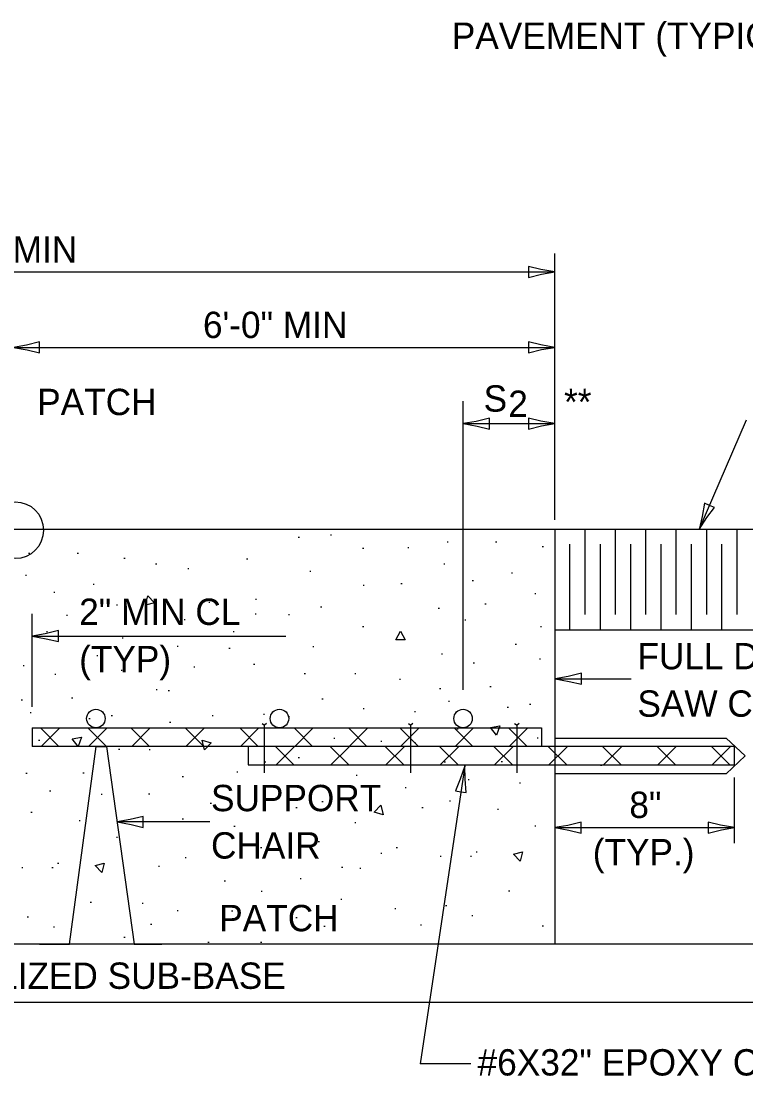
# Model space of a CAD drawing. Extents: x 2261917 to 2263177, y -3123772 to -3123372.
# Drawn here: x 2263000.3 to 2263077.6, y -3123597.3 to -3123484.8 of the extents above; entities that cross this region are included whole.
import ezdxf

# ---------------------------------------------------------------- set-up
doc = ezdxf.new("R2010")
doc.units = 0
for name, color, linetype in [('RD_Pr_Roadway_Dimensions', 7, 'Continuous'), ('RD_Pr_Roadway_Items', 7, 'Continuous'), ('RD_Pr_Roadway_Notes', 7, 'Continuous')]:
    doc.layers.add(name, color=color, linetype=linetype)

msp = doc.modelspace()

# ---------------------------------------------------------------- linework, layer by layer
at = {"layer": 'RD_Pr_Roadway_Dimensions'}
for p, q in [((2263057.22, -3123538.03), (2263057.22, -3123509.63)), ((2262939.76, -3123511.59), (2263057.22, -3123511.59)), ((2262999.48, -3123519.63), (2263057.22, -3123519.63)), ((2263047.44, -3123556.15), (2263047.44, -3123525.36)), ((2263047.44, -3123527.76), (2263057.22, -3123527.76)), ((2263001.48, -3123557.96), (2263001.48, -3123548.02)), ((2263001.48, -3123550.42), (2263028.53, -3123550.42)), ((2263076.39, -3123572.48), (2263076.39, -3123565.47)), ((2263057.22, -3123570.83), (2263076.39, -3123570.83))]:
    msp.add_line(p, q, dxfattribs=at)
for points in [[(2263054.42, -3123511.01), (2263054.42, -3123511.59), (2263054.42, -3123512.18), (2263055.82, -3123511.83), (2263057.22, -3123511.59), (2263055.73, -3123511.32)], [(2263002.28, -3123520.22), (2263002.28, -3123519.63), (2263002.28, -3123519.04), (2263000.88, -3123519.39), (2262999.48, -3123519.63), (2263000.97, -3123519.9)], [(2263054.42, -3123519.04), (2263054.42, -3123519.63), (2263054.42, -3123520.22), (2263055.82, -3123519.87), (2263057.22, -3123519.63), (2263055.73, -3123519.36)], [(2263050.24, -3123528.35), (2263050.24, -3123527.76), (2263050.24, -3123527.17), (2263048.84, -3123527.52), (2263047.44, -3123527.76), (2263048.93, -3123528.03)], [(2263054.42, -3123527.17), (2263054.42, -3123527.76), (2263054.42, -3123528.35), (2263055.82, -3123528), (2263057.22, -3123527.76), (2263055.73, -3123527.49)], [(2263004.28, -3123551), (2263004.28, -3123550.42), (2263004.28, -3123549.83), (2263002.88, -3123550.18), (2263001.48, -3123550.42), (2263002.97, -3123550.69)], [(2263060.02, -3123571.42), (2263060.02, -3123570.83), (2263060.02, -3123570.25), (2263058.62, -3123570.59), (2263057.22, -3123570.83), (2263058.72, -3123571.1)], [(2263073.59, -3123570.25), (2263073.59, -3123570.83), (2263073.59, -3123571.42), (2263074.99, -3123571.07), (2263076.39, -3123570.83), (2263074.9, -3123570.56)]]:
    msp.add_lwpolyline(points, close=True, dxfattribs=at)
at = {"layer": 'RD_Pr_Roadway_Items'}
for p, q in [((2262939.76, -3123539), (2263057.22, -3123539)), ((2263033.29, -3123539.61), (2263033.41, -3123539.61)), ((2263057.22, -3123539), (2263057.22, -3123583.23)), ((2263057.22, -3123539), (2263115.53, -3123539)), ((2263060.46, -3123548.11), (2263060.46, -3123539)), ((2263063.7, -3123548.11), (2263063.7, -3123539)), ((2263066.94, -3123548.11), (2263066.94, -3123539)), ((2263070.18, -3123548.11), (2263070.18, -3123539)), ((2263073.42, -3123548.11), (2263073.42, -3123539)), ((2263076.66, -3123548.11), (2263076.66, -3123539)), ((2263029.86, -3123539.87), (2263029.98, -3123539.87)), ((2263045.73, -3123540.35), (2263045.85, -3123540.35)), ((2263050.91, -3123540.35), (2263051.03, -3123540.35)), ((2263058.84, -3123549.73), (2263058.84, -3123540.62)), ((2263062.08, -3123549.73), (2263062.08, -3123540.62)), ((2263065.32, -3123549.73), (2263065.32, -3123540.62)), ((2263068.56, -3123549.73), (2263068.56, -3123540.62)), ((2263071.8, -3123549.73), (2263071.8, -3123540.62)), ((2263075.04, -3123549.73), (2263075.04, -3123540.62)), ((2263001.11, -3123541.56), (2263001.24, -3123541.56)), ((2263006.29, -3123541.56), (2263006.41, -3123541.56)), ((2263036.72, -3123541.03), (2263036.85, -3123541.03)), ((2263041.55, -3123540.98), (2263041.67, -3123540.98)), ((2263055.88, -3123540.87), (2263056.01, -3123540.87)), ((2263011.27, -3123542.09), (2263011.39, -3123542.09)), ((2263014.65, -3123542.72), (2263014.77, -3123542.72)), ((2263024.35, -3123542.19), (2263024.48, -3123542.19)), ((2263045.38, -3123542.71), (2263045.51, -3123542.71)), ((2263000.77, -3123543.92), (2263000.89, -3123543.92)), ((2263018.08, -3123543.19), (2263018.21, -3123543.19)), ((2263031.1, -3123543.5), (2263031.22, -3123543.5)), ((2263052.6, -3123543.65), (2263052.72, -3123543.65)), ((2263007.98, -3123544.87), (2263008.11, -3123544.87)), ((2263036.77, -3123544.97), (2263036.9, -3123544.97)), ((2263040.8, -3123544.81), (2263040.93, -3123544.81)), ((2263048.42, -3123544.49), (2263048.54, -3123544.49)), ((2263003.8, -3123545.71), (2263003.92, -3123545.71)), ((2263055.09, -3123545.86), (2263055.21, -3123545.86)), ((2263010.47, -3123547.07), (2263010.59, -3123547.07)), ((2263020.32, -3123546.81), (2263020.45, -3123546.81)), ((2263025.3, -3123546.49), (2263025.42, -3123546.49)), ((2263032.25, -3123547.28), (2263032.37, -3123547.28)), ((2263044.79, -3123547.43), (2263044.91, -3123547.43)), ((2263049.76, -3123546.96), (2263049.89, -3123546.96)), ((2263005.15, -3123548.17), (2263005.27, -3123548.17)), ((2263025.25, -3123548.02), (2263025.37, -3123548.02)), ((2263028.81, -3123548.12), (2263028.93, -3123548.12)), ((2263017.69, -3123548.65), (2263017.81, -3123548.65)), ((2263036.72, -3123549.37), (2263036.85, -3123549.37)), ((2263047.62, -3123548.69), (2263047.75, -3123548.69)), ((2263055.68, -3123549.37), (2263055.81, -3123549.37)), ((2263057.22, -3123549.73), (2263115.53, -3123549.73)), ((2263003.01, -3123549.91), (2263003.13, -3123549.91)), ((2263011.07, -3123550.59), (2263011.19, -3123550.59)), ((2263022.91, -3123549.91), (2263023.03, -3123549.91)), ((2263016.94, -3123551.48), (2263017.06, -3123551.48)), ((2263022.46, -3123551.69), (2263022.59, -3123551.69)), ((2263031.4, -3123551.53), (2263031.52, -3123551.53)), ((2263053, -3123551.26), (2263053.12, -3123551.26)), ((2263008.38, -3123552.48), (2263008.5, -3123552.48)), ((2263045.13, -3123552.31), (2263045.26, -3123552.31)), ((2263055.59, -3123552.84), (2263055.71, -3123552.84)), ((2263000.52, -3123553.53), (2263000.64, -3123553.53)), ((2263010.97, -3123554.05), (2263011.09, -3123554.05)), ((2263018.73, -3123553.69), (2263018.85, -3123553.69)), ((2263025.1, -3123553.42), (2263025.22, -3123553.42)), ((2263048.52, -3123553.26), (2263048.64, -3123553.26)), ((2263003.9, -3123554.47), (2263004.02, -3123554.47)), ((2263030.5, -3123554.41), (2263030.63, -3123554.41)), ((2263035.88, -3123554.41), (2263036, -3123554.41)), ((2263040.66, -3123554.99), (2263040.78, -3123554.99)), ((2263014.7, -3123556.1), (2263014.82, -3123556.1)), ((2263015.99, -3123556.21), (2263016.12, -3123556.21)), ((2263044.94, -3123555.99), (2263045.06, -3123555.99)), ((2263050.31, -3123555.78), (2263050.43, -3123555.78)), ((2263000.32, -3123557.2), (2263000.44, -3123557.2)), ((2263005.69, -3123556.99), (2263005.82, -3123556.99)), ((2263032.39, -3123557.09), (2263032.52, -3123557.09)), ((2263045.88, -3123557.35), (2263046, -3123557.35)), ((2263001.26, -3123558.57), (2263001.39, -3123558.57)), ((2263026.15, -3123558.73), (2263026.27, -3123558.73)), ((2263036.77, -3123558.14), (2263036.9, -3123558.14)), ((2263042.25, -3123558.46), (2263042.37, -3123558.46)), ((2263052.15, -3123557.98), (2263052.27, -3123557.98)), ((2263054.54, -3123557.67), (2263054.66, -3123557.67)), ((2263007.53, -3123559.2), (2263007.66, -3123559.2)), ((2263009.92, -3123558.88), (2263010.05, -3123558.88)), ((2263016.14, -3123559.57), (2263016.27, -3123559.57)), ((2263020.67, -3123558.88), (2263020.8, -3123558.88)), ((2263026, -3123559.72), (2263026.25, -3123559.92)), ((2263026.47, -3123559.72), (2263026.25, -3123559.92)), ((2263028.81, -3123558.98), (2263028.93, -3123558.98)), ((2263041.62, -3123559.72), (2263041.87, -3123559.92)), ((2263042.09, -3123559.72), (2263041.87, -3123559.92)), ((2263052.93, -3123559.72), (2263053.19, -3123559.92)), ((2263053.41, -3123559.72), (2263053.19, -3123559.92)), ((2263001.48, -3123560.19), (2263055.8, -3123560.19)), ((2263001.48, -3123560.19), (2263001.48, -3123562.17)), ((2263004.34, -3123562.17), (2263002.36, -3123560.19)), ((2263002.44, -3123562.17), (2263004.42, -3123560.19)), ((2263009.4, -3123562.17), (2263007.42, -3123560.19)), ((2263007.49, -3123562.17), (2263009.47, -3123560.19)), ((2263014, -3123562.17), (2263012.02, -3123560.19)), ((2263012.1, -3123562.17), (2263014.08, -3123560.19)), ((2263019.8, -3123562.17), (2263017.82, -3123560.19)), ((2263017.89, -3123562.17), (2263019.87, -3123560.19)), ((2263025.6, -3123562.17), (2263023.62, -3123560.19)), ((2263023.69, -3123562.17), (2263025.67, -3123560.19)), ((2263026.25, -3123564.98), (2263026.25, -3123559.92)), ((2263031.39, -3123562.17), (2263029.41, -3123560.19)), ((2263029.49, -3123562.17), (2263031.47, -3123560.19)), ((2263037.19, -3123562.17), (2263035.21, -3123560.19)), ((2263035.29, -3123562.17), (2263037.27, -3123560.19)), ((2263042.68, -3123562.17), (2263040.7, -3123560.19)), ((2263040.78, -3123562.17), (2263042.76, -3123560.19)), ((2263041.87, -3123564.98), (2263041.87, -3123559.92)), ((2263048.48, -3123562.17), (2263046.5, -3123560.19)), ((2263046.58, -3123562.17), (2263048.56, -3123560.19)), ((2263046.79, -3123560.29), (2263046.91, -3123560.29)), ((2263054.28, -3123562.17), (2263052.3, -3123560.19)), ((2263052.37, -3123562.17), (2263054.35, -3123560.19)), ((2263053.19, -3123564.98), (2263053.19, -3123559.92)), ((2263055.8, -3123560.19), (2263055.8, -3123562.17)), ((2263002.17, -3123561.5), (2263002.29, -3123561.5)), ((2263033.64, -3123561.29), (2263033.76, -3123561.29)), ((2263038.66, -3123561.61), (2263038.79, -3123561.61)), ((2263042.25, -3123561.76), (2263042.37, -3123561.76)), ((2263055.33, -3123561.24), (2263055.45, -3123561.24)), ((2263057.2, -3123561.28), (2263075.48, -3123561.28)), ((2263077.53, -3123563.19), (2263075.48, -3123561.28)), ((2263055.8, -3123562.17), (2263001.48, -3123562.17)), ((2263010.71, -3123562.46), (2263010.83, -3123562.46)), ((2263013.95, -3123562.5), (2263014.08, -3123562.5)), ((2263024.53, -3123562.17), (2263024.53, -3123564.15)), ((2263029.39, -3123564.15), (2263027.42, -3123562.17)), ((2263027.49, -3123564.15), (2263029.47, -3123562.17)), ((2263035.24, -3123564.15), (2263033.26, -3123562.17)), ((2263033.34, -3123564.15), (2263035.32, -3123562.17)), ((2263076.39, -3123562.17), (2263036.79, -3123562.17)), ((2263041.11, -3123564.15), (2263039.13, -3123562.17)), ((2263039.21, -3123564.15), (2263041.18, -3123562.17)), ((2263046.91, -3123564.15), (2263044.93, -3123562.17)), ((2263045, -3123564.15), (2263046.98, -3123562.17)), ((2263052.7, -3123564.15), (2263050.72, -3123562.17)), ((2263050.8, -3123564.15), (2263052.78, -3123562.17)), ((2263058.5, -3123564.15), (2263056.52, -3123562.17)), ((2263056.6, -3123564.15), (2263058.58, -3123562.17)), ((2263064.3, -3123564.15), (2263062.32, -3123562.17)), ((2263062.4, -3123564.15), (2263064.38, -3123562.17)), ((2263070.1, -3123564.15), (2263068.12, -3123562.17)), ((2263068.2, -3123564.15), (2263070.18, -3123562.17)), ((2263075.9, -3123564.15), (2263073.92, -3123562.17)), ((2263073.99, -3123564.15), (2263075.97, -3123562.17)), ((2263077.53, -3123563.19), (2263075.48, -3123565.1)), ((2263076.39, -3123564.15), (2263076.39, -3123562.17)), ((2263024.53, -3123564.15), (2263076.39, -3123564.15)), ((2263026.3, -3123563.82), (2263026.42, -3123563.82)), ((2263029.86, -3123563.34), (2263029.98, -3123563.34)), ((2263045.43, -3123563.81), (2263045.56, -3123563.81)), ((2263051.51, -3123563.77), (2263051.63, -3123563.77)), ((2263062.1, -3123564.18), (2263062.23, -3123564.18)), ((2263000.82, -3123565.02), (2263000.94, -3123565.02)), ((2263006.89, -3123564.98), (2263007.02, -3123564.98)), ((2263017.49, -3123565.39), (2263017.61, -3123565.39)), ((2263023.31, -3123564.87), (2263023.43, -3123564.87)), ((2263036.03, -3123565.23), (2263036.15, -3123565.23)), ((2263075.48, -3123565.1), (2263057.2, -3123565.1)), ((2263041.25, -3123566.54), (2263041.38, -3123566.54)), ((2263047.97, -3123565.7), (2263048.09, -3123565.7)), ((2263053.45, -3123566.07), (2263053.57, -3123566.07)), ((2263003.35, -3123566.91), (2263003.48, -3123566.91)), ((2263008.83, -3123567.28), (2263008.95, -3123567.28)), ((2263013.9, -3123567.23), (2263014.03, -3123567.23)), ((2263020.47, -3123568.23), (2263020.6, -3123568.23)), ((2263029.61, -3123568.69), (2263029.73, -3123568.69)), ((2263032.39, -3123568.06), (2263032.52, -3123568.06)), ((2263043.04, -3123568.69), (2263043.17, -3123568.69)), ((2263045.98, -3123567.96), (2263046.1, -3123567.96)), ((2263051.11, -3123568.85), (2263051.23, -3123568.85)), ((2263001.36, -3123569.17), (2263001.49, -3123569.17)), ((2263017.49, -3123569.91), (2263017.61, -3123569.91)), ((2263006.49, -3123570.06), (2263006.61, -3123570.06)), ((2263023.01, -3123570.69), (2263023.13, -3123570.69)), ((2263035.88, -3123570.27), (2263036, -3123570.27)), ((2263055.09, -3123570.63), (2263055.21, -3123570.63)), ((2263010.47, -3123571.85), (2263010.59, -3123571.85)), ((2263025.85, -3123572.95), (2263025.97, -3123572.95)), ((2263032, -3123572.31), (2263032.12, -3123572.31)), ((2263040.31, -3123572.94), (2263040.43, -3123572.94)), ((2263017.79, -3123574), (2263017.91, -3123574)), ((2263038.66, -3123573.57), (2263038.79, -3123573.57)), ((2263044.99, -3123573.89), (2263045.11, -3123573.89)), ((2263048.22, -3123573.89), (2263048.34, -3123573.89)), ((2263048.82, -3123573.42), (2263048.94, -3123573.42)), ((2263000.37, -3123575.1), (2263000.49, -3123575.1)), ((2263003.6, -3123575.1), (2263003.73, -3123575.1)), ((2263004.2, -3123574.63), (2263004.32, -3123574.63)), ((2263014.95, -3123574.94), (2263015.07, -3123574.94)), ((2263034.48, -3123575.04), (2263034.61, -3123575.04)), ((2263036.43, -3123575.15), (2263036.55, -3123575.15)), ((2263021.97, -3123576.52), (2263022.09, -3123576.52)), ((2263030.06, -3123576.25), (2263030.18, -3123576.25)), ((2263025.9, -3123577.62), (2263026.02, -3123577.62)), ((2263052.3, -3123577.56), (2263052.42, -3123577.56)), ((2263007.68, -3123578.78), (2263007.81, -3123578.78)), ((2263013.21, -3123578.88), (2263013.33, -3123578.88)), ((2263034.39, -3123578.45), (2263034.51, -3123578.45)), ((2263016.94, -3123579.67), (2263017.06, -3123579.67)), ((2263022.76, -3123579.72), (2263022.89, -3123579.72)), ((2263040.16, -3123579.45), (2263040.28, -3123579.45)), ((2263045.58, -3123579.14), (2263045.71, -3123579.14)), ((2263000.97, -3123580.35), (2263001.09, -3123580.35)), ((2263014.1, -3123581.14), (2263014.23, -3123581.14)), ((2263029.61, -3123580.4), (2263029.73, -3123580.4)), ((2263042.9, -3123581.18), (2263043.02, -3123581.18)), ((2263048.37, -3123580.19), (2263048.49, -3123580.19)), ((2263003.75, -3123581.4), (2263003.88, -3123581.4)), ((2263032.59, -3123581.34), (2263032.72, -3123581.34)), ((2263055.88, -3123581.29), (2263056.01, -3123581.29)), ((2262939.76, -3123583.23), (2263057.22, -3123583.23)), ((2263011.27, -3123582.5), (2263011.39, -3123582.5)), ((2263020.22, -3123583.03), (2263020.35, -3123583.03)), ((2263025.85, -3123583.03), (2263025.97, -3123583.03)), ((2263057.22, -3123583.23), (2263115.53, -3123583.23)), ((2262887.09, -3123589.45), (2263115.53, -3123589.45))]:
    msp.add_line(p, q, dxfattribs=at)
for points in [[(2263013.56, -3123547.13), (2263013.81, -3123546.11), (2263014.52, -3123546.85), (2263013.56, -3123547.13)], [(2263040.28, -3123550.8), (2263040.78, -3123549.88), (2263041.28, -3123550.8), (2263040.28, -3123550.8)], [(2263050.38, -3123560.16), (2263051.36, -3123559.98), (2263051.02, -3123560.97), (2263050.38, -3123560.16)], [(2263005.76, -3123561.38), (2263006.75, -3123561.2), (2263006.4, -3123562.19), (2263005.76, -3123561.38)], [(2263019.87, -3123562.53), (2263019.61, -3123561.51), (2263020.58, -3123561.78), (2263019.87, -3123562.53)], [(2263002.28, -3123583.26), (2263005.48, -3123583.26), (2263008.3, -3123562.18), (2263009.41, -3123562.18), (2263012.36, -3123583.26), (2263015.32, -3123583.26)], [(2263038.93, -3123569.46), (2263037.96, -3123569.19), (2263038.67, -3123568.44), (2263038.93, -3123569.46)], [(2263053.51, -3123574.41), (2263052.81, -3123573.67), (2263053.77, -3123573.4), (2263053.51, -3123574.41)], [(2263008.9, -3123575.63), (2263008.19, -3123574.88), (2263009.15, -3123574.61), (2263008.9, -3123575.63)]]:
    msp.add_lwpolyline(points, dxfattribs=at)
for centre in [(2263008.28, -3123559.2), (2263027.86, -3123559.2), (2263047.44, -3123559.2)]:
    msp.add_circle(centre, 0.986, dxfattribs=at)
at = {"layer": 'RD_Pr_Roadway_Notes'}
for p, q in [((2263072.61, -3123539.04), (2263077.67, -3123527.36)), ((2263057.26, -3123554.97), (2263065.35, -3123554.97)), ((2263047.62, -3123564.23), (2263042.85, -3123596.02)), ((2263020.45, -3123570.22), (2263010.54, -3123570.22)), ((2263048.25, -3123596.02), (2263042.85, -3123596.02))]:
    msp.add_line(p, q, dxfattribs=at)
for points in [[(2263074.26, -3123536.7), (2263073.72, -3123536.47), (2263073.18, -3123536.23), (2263072.94, -3123537.66), (2263072.61, -3123539.04), (2263073.45, -3123537.77)], [(2263060.06, -3123555.55), (2263060.06, -3123554.97), (2263060.06, -3123554.38), (2263058.66, -3123554.73), (2263057.26, -3123554.97), (2263058.75, -3123555.24)], [(2263046.62, -3123566.91), (2263047.2, -3123567), (2263047.78, -3123567.08), (2263047.65, -3123565.65), (2263047.62, -3123564.23), (2263047.13, -3123565.66)], [(2263013.34, -3123570.81), (2263013.34, -3123570.22), (2263013.34, -3123569.64), (2263011.94, -3123569.98), (2263010.54, -3123570.22), (2263012.03, -3123570.49)]]:
    msp.add_lwpolyline(points, close=True, dxfattribs=at)
msp.add_circle((2262999.67, -3123539.12), 3.03, dxfattribs=at)

# ---------------------------------------------------------------- texts
at = {"layer": 'RD_Pr_Roadway_Dimensions'}
for s, height, p in [('12\'-0" MIN', 2.808, (2262988.8, -3123510.59)), ('6\'-0" MIN', 2.808, (2263019.7, -3123518.63)), ('S', 2.81, (2263049.63, -3123526.48)), ('2', 2.81, (2263052.26, -3123527.04)), ('**', 2.808, (2263058.21, -3123526.85)), ('2" MIN CL', 2.808, (2263006.5, -3123549.22)), ('(TYP)', 2.808, (2263006.5, -3123554.27)), ('8"', 2.808, (2263065.17, -3123569.8)), ('(TYP.)', 2.808, (2263061.27, -3123574.85))]:
    msp.add_text(s, height=height, dxfattribs=at).set_placement(p)
at = {"layer": 'RD_Pr_Roadway_Notes'}
for s, p in [('PAVEMENT (TYPICAL)', (2263046.24, -3123487.8)), (' PATCH', (2263000.98, -3123526.85)), ('FULL DEPTH', (2263066.03, -3123553.95)), ('SAW CUT', (2263066.03, -3123559.01)), ('SUPPORT ', (2263020.56, -3123569.08)), ('CHAIR', (2263020.56, -3123574.13)), ('PATCH', (2263021.44, -3123581.88)), ('EXISTING STABILIZED SUB-BASE', (2262968.43, -3123588.02)), ('#6X32" EPOXY COATED', (2263048.99, -3123597.26))]:
    msp.add_text(s, height=2.808, dxfattribs=at).set_placement(p)

doc.saveas('drawing.dxf')
